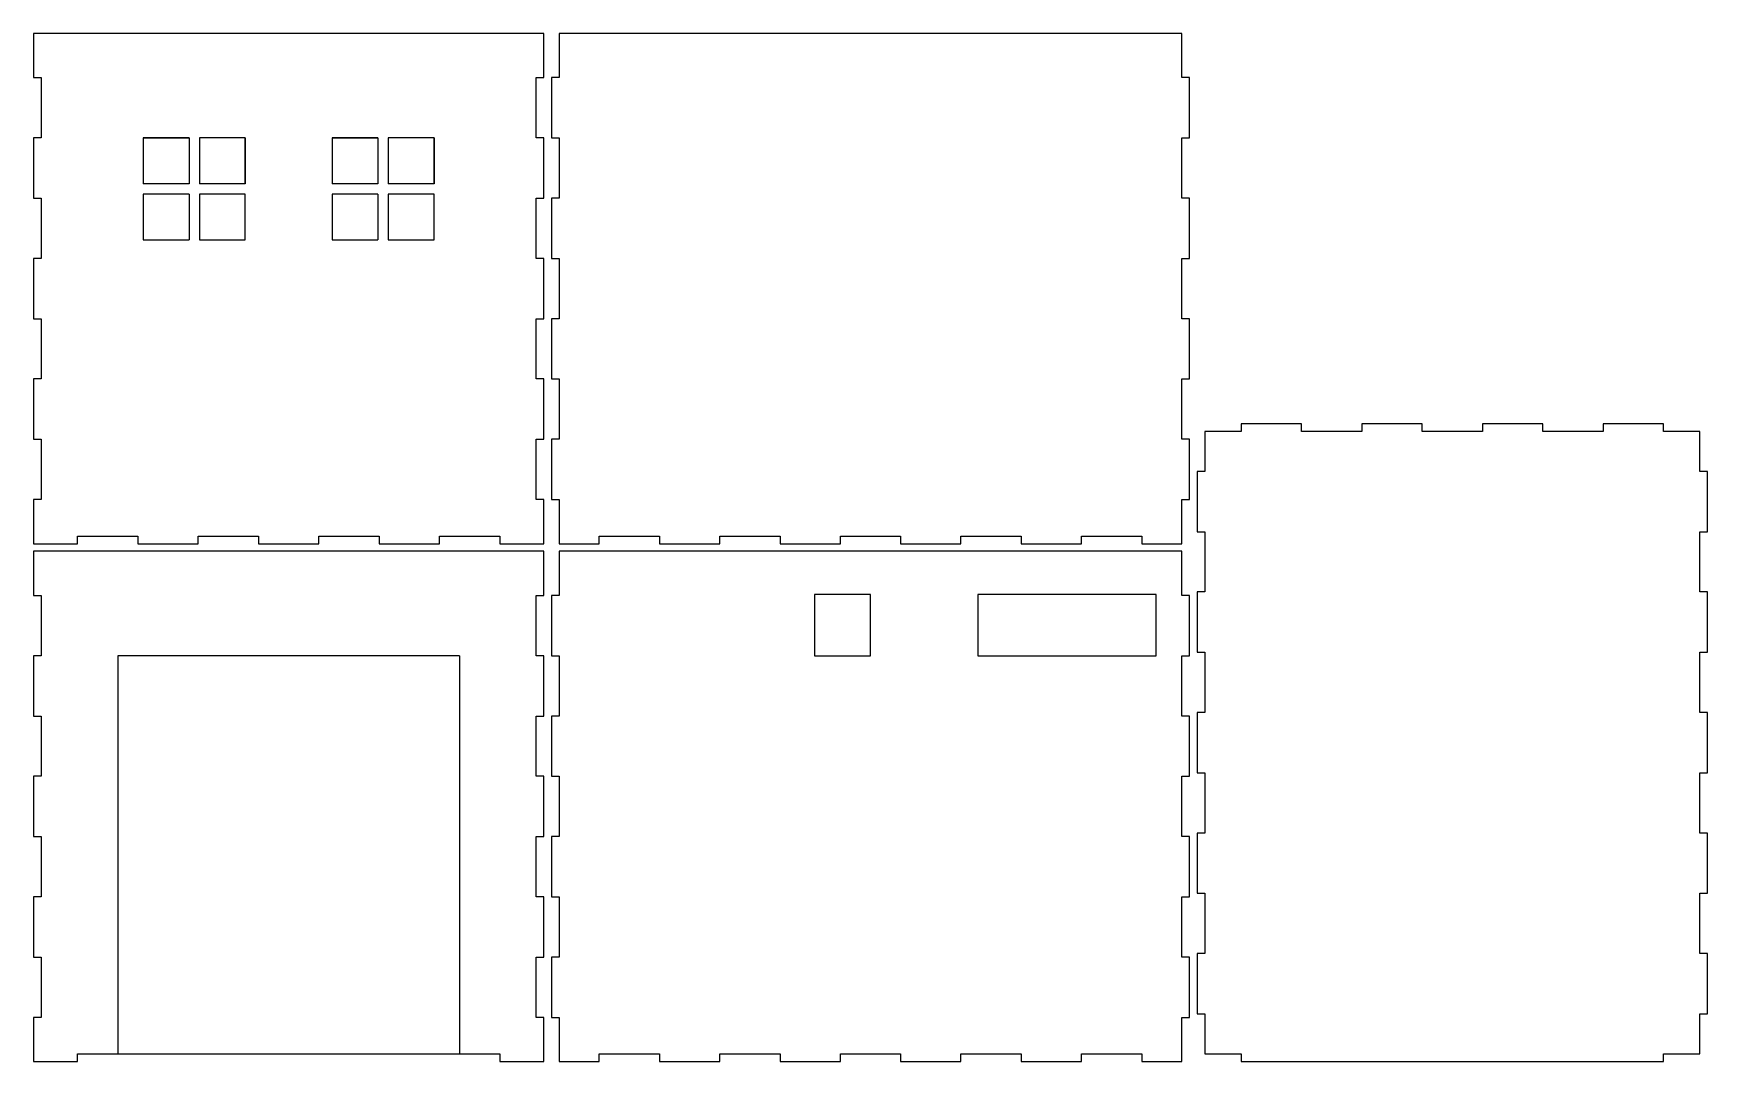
# Model space of a CAD drawing. Header units: millimetres. Extents: x 0 to 656, y 3 to 406.
import ezdxf

# ---------------------------------------------------------------- set-up
doc = ezdxf.new("R2010")
doc.units = ezdxf.units.MM
doc.header["$MEASUREMENT"] = 0
doc.layers.get('0').update_dxf_attribs({"linetype": 'CONTINUOUS'})
for name, color, linetype in [('back_outsideCutPath', 7, 'CONTINUOUS'), ('bottom_outsideCutPath', 7, 'CONTINUOUS'), ('front_outsideCutPath', 7, 'CONTINUOUS'), ('left_outsideCutPath', 7, 'CONTINUOUS'), ('right_outsideCutPath', 7, 'CONTINUOUS')]:
    doc.layers.add(name, color=color, linetype=linetype)

msp = doc.modelspace()

# ---------------------------------------------------------------- linework, layer by layer
at = {"linetype": 'Continuous'}
for p, q in [((43, 365.06), (43, 347.06)), ((43, 365.06), (61, 365.06)), ((61, 365.06), (43, 365.06)), ((61, 365.06), (61, 347.06)), ((83, 365.06), (65, 365.06)), ((83, 365.06), (65, 365.06)), ((65, 365.06), (65, 347.06)), ((83, 365.06), (83, 347.06)), ((83, 347.06), (83, 365.06)), ((117, 365.06), (117, 347.06)), ((135, 365.06), (117, 365.06)), ((117, 365.06), (135, 365.06)), ((135, 365.06), (135, 347.06)), ((157, 365.06), (139, 365.06)), ((157, 365.06), (139, 365.06)), ((139, 365.06), (139, 347.06)), ((157, 347.06), (157, 365.06)), ((157, 365.06), (157, 347.06)), ((61, 347.06), (43, 347.06)), ((43, 343.06), (43, 325.06)), ((61, 343.06), (43, 343.06)), ((61, 343.06), (61, 325.06)), ((83, 347.06), (65, 347.06)), ((83, 343.06), (65, 343.06)), ((65, 343.06), (65, 325.06)), ((83, 325.06), (83, 343.06)), ((83, 325.06), (83, 343.06)), ((135, 347.06), (117, 347.06)), ((117, 343.06), (117, 325.06)), ((135, 343.06), (117, 343.06)), ((135, 343.06), (135, 325.06)), ((157, 347.06), (139, 347.06)), ((139, 343.06), (139, 325.06)), ((157, 343.06), (139, 343.06)), ((157, 325.06), (157, 343.06)), ((157, 325.06), (157, 343.06)), ((43, 325.06), (61, 325.06)), ((65, 325.06), (83, 325.06)), ((117, 325.06), (135, 325.06)), ((139, 325.06), (157, 325.06)), ((328, 186.06), (306, 186.06)), ((306, 186.06), (306, 162.06)), ((328, 162.06), (328, 186.06)), ((440, 186.06), (370, 186.06)), ((370, 186.06), (370, 162.06)), ((440, 162.06), (440, 186.06)), ((33, 162.06), (33, 6)), ((167, 162.06), (33, 162.06)), ((167, 162.06), (167, 130.26)), ((306, 162.06), (328, 162.06)), ((370, 162.06), (405, 162.06)), ((405, 162.06), (440, 162.06)), ((167, 130.26), (167, 6)), ((40.94, 6), (159.06, 6)), ((496.94, 3), (615.06, 3))]:
    msp.add_line(p, q, dxfattribs=at)
at = {"layer": 'back_outsideCutPath'}
for p, q in [((0, 406), (0, 388.69)), ((200, 406), (0, 406)), ((200, 388.69), (200, 406)), ((0, 388.69), (3, 388.69)), ((3, 388.69), (3, 365.06)), ((197, 365.06), (197, 388.69)), ((197, 388.69), (200, 388.69)), ((3, 365.06), (0, 365.06)), ((0, 365.06), (0, 341.44)), ((200, 365.06), (197, 365.06)), ((200, 341.44), (200, 365.06)), ((0, 341.44), (3, 341.44)), ((3, 341.44), (3, 317.81)), ((197, 317.81), (197, 341.44)), ((197, 341.44), (200, 341.44)), ((3, 317.81), (0, 317.81)), ((0, 317.81), (0, 294.19)), ((200, 317.81), (197, 317.81)), ((200, 294.19), (200, 317.81)), ((0, 294.19), (3, 294.19)), ((3, 294.19), (3, 270.56)), ((197, 270.56), (197, 294.19)), ((197, 294.19), (200, 294.19)), ((3, 270.56), (0, 270.56)), ((0, 270.56), (0, 246.94)), ((200, 270.56), (197, 270.56)), ((200, 246.94), (200, 270.56)), ((0, 246.94), (3, 246.94)), ((3, 246.94), (3, 223.31)), ((197, 223.31), (197, 246.94)), ((197, 246.94), (200, 246.94)), ((3, 223.31), (0, 223.31)), ((0, 223.31), (0, 206)), ((200, 223.31), (197, 223.31)), ((200, 206), (200, 223.31)), ((0, 206), (17.31, 206)), ((17.31, 206), (17.31, 209)), ((17.31, 209), (40.94, 209)), ((40.94, 209), (40.94, 206)), ((40.94, 206), (64.56, 206)), ((64.56, 206), (64.56, 209)), ((64.56, 209), (88.19, 209)), ((88.19, 209), (88.19, 206)), ((88.19, 206), (111.81, 206)), ((111.81, 206), (111.81, 209)), ((111.81, 209), (135.44, 209)), ((135.44, 209), (135.44, 206)), ((135.44, 206), (159.06, 206)), ((159.06, 206), (159.06, 209)), ((159.06, 209), (182.69, 209)), ((182.69, 209), (182.69, 206)), ((182.69, 206), (200, 206))]:
    msp.add_line(p, q, dxfattribs=at)
at = {"layer": 'bottom_outsideCutPath'}
for p, q in [((459, 250), (459, 234.31)), ((473.31, 250), (459, 250)), ((496.94, 253), (473.31, 253)), ((473.31, 253), (473.31, 250)), ((496.94, 250), (496.94, 253)), ((520.56, 250), (496.94, 250)), ((544.19, 253), (520.56, 253)), ((520.56, 253), (520.56, 250)), ((544.19, 250), (544.19, 253)), ((567.81, 250), (544.19, 250)), ((591.44, 253), (567.81, 253)), ((567.81, 253), (567.81, 250)), ((591.44, 250), (591.44, 253)), ((615.06, 250), (591.44, 250)), ((638.69, 253), (615.06, 253)), ((615.06, 253), (615.06, 250)), ((638.69, 250), (638.69, 253)), ((653, 250), (638.69, 250)), ((653, 234.31), (653, 250)), ((459, 234.31), (456, 234.31)), ((456, 234.31), (456, 210.69)), ((656, 234.31), (653, 234.31)), ((656, 210.69), (656, 234.31)), ((456, 210.69), (459, 210.69)), ((459, 210.69), (459, 187.06)), ((653, 187.06), (653, 210.69)), ((653, 210.69), (656, 210.69)), ((459, 187.06), (456, 187.06)), ((456, 187.06), (456, 163.44)), ((656, 187.06), (653, 187.06)), ((656, 163.44), (656, 187.06)), ((456, 163.44), (459, 163.44)), ((459, 163.44), (459, 139.81)), ((653, 139.81), (653, 163.44)), ((653, 163.44), (656, 163.44)), ((459, 139.81), (456, 139.81)), ((456, 139.81), (456, 116.19)), ((656, 139.81), (653, 139.81)), ((656, 116.19), (656, 139.81)), ((456, 116.19), (459, 116.19)), ((459, 116.19), (459, 92.56)), ((653, 92.56), (653, 116.19)), ((653, 116.19), (656, 116.19)), ((459, 92.56), (456, 92.56)), ((456, 92.56), (456, 68.94)), ((656, 92.56), (653, 92.56)), ((656, 68.94), (656, 92.56)), ((456, 68.94), (459, 68.94)), ((459, 68.94), (459, 45.31)), ((653, 45.31), (653, 68.94)), ((653, 68.94), (656, 68.94)), ((459, 45.31), (456, 45.31)), ((456, 45.31), (456, 21.69)), ((656, 45.31), (653, 45.31)), ((656, 21.69), (656, 45.31)), ((456, 21.69), (459, 21.69)), ((459, 21.69), (459, 6)), ((653, 6), (653, 21.69)), ((653, 21.69), (656, 21.69)), ((459, 6), (473.31, 6)), ((473.31, 6), (473.31, 3)), ((473.31, 3), (496.94, 3)), ((520.56, 3), (544.19, 3)), ((567.81, 3), (591.44, 3)), ((615.06, 3), (638.69, 3)), ((638.69, 3), (638.69, 6)), ((638.69, 6), (653, 6))]:
    msp.add_line(p, q, dxfattribs=at)
at = {"layer": 'front_outsideCutPath'}
for p, q in [((0, 203), (0, 185.69)), ((200, 203), (0, 203)), ((200, 185.69), (200, 203)), ((0, 185.69), (3, 185.69)), ((3, 185.69), (3, 162.06)), ((197, 162.06), (197, 185.69)), ((197, 185.69), (200, 185.69)), ((3, 162.06), (0, 162.06)), ((0, 162.06), (0, 138.44)), ((200, 162.06), (197, 162.06)), ((200, 138.44), (200, 162.06)), ((0, 138.44), (3, 138.44)), ((3, 138.44), (3, 114.81)), ((197, 114.81), (197, 138.44)), ((197, 138.44), (200, 138.44)), ((3, 114.81), (0, 114.81)), ((0, 114.81), (0, 91.19)), ((200, 114.81), (197, 114.81)), ((200, 91.19), (200, 114.81)), ((0, 91.19), (3, 91.19)), ((3, 91.19), (3, 67.56)), ((197, 67.56), (197, 91.19)), ((197, 91.19), (200, 91.19)), ((3, 67.56), (0, 67.56)), ((0, 67.56), (0, 43.94)), ((200, 67.56), (197, 67.56)), ((200, 43.94), (200, 67.56)), ((0, 43.94), (3, 43.94)), ((3, 43.94), (3, 20.31)), ((197, 20.31), (197, 43.94)), ((197, 43.94), (200, 43.94)), ((3, 20.31), (0, 20.31)), ((0, 20.31), (0, 3)), ((200, 20.31), (197, 20.31)), ((200, 3), (200, 20.31)), ((0, 3), (17.31, 3)), ((17.31, 3), (17.31, 6)), ((17.31, 6), (40.94, 6)), ((64.56, 6), (88.19, 6)), ((111.81, 6), (135.44, 6)), ((159.06, 6), (182.69, 6)), ((182.69, 6), (182.69, 3)), ((182.69, 3), (200, 3))]:
    msp.add_line(p, q, dxfattribs=at)
at = {"layer": 'left_outsideCutPath'}
for p, q in [((206, 203), (206, 185.69)), ((450, 203), (206, 203)), ((450, 185.69), (450, 203)), ((206, 185.69), (203, 185.69)), ((203, 185.69), (203, 162.06)), ((453, 185.69), (450, 185.69)), ((453, 162.06), (453, 185.69)), ((203, 162.06), (206, 162.06)), ((206, 162.06), (206, 138.44)), ((450, 138.44), (450, 162.06)), ((450, 162.06), (453, 162.06)), ((206, 138.44), (203, 138.44)), ((203, 138.44), (203, 114.81)), ((453, 138.44), (450, 138.44)), ((453, 114.81), (453, 138.44)), ((203, 114.81), (206, 114.81)), ((206, 114.81), (206, 91.19)), ((450, 91.19), (450, 114.81)), ((450, 114.81), (453, 114.81)), ((206, 91.19), (203, 91.19)), ((203, 91.19), (203, 67.56)), ((453, 91.19), (450, 91.19)), ((453, 67.56), (453, 91.19)), ((203, 67.56), (206, 67.56)), ((206, 67.56), (206, 43.94)), ((450, 43.94), (450, 67.56)), ((450, 67.56), (453, 67.56)), ((206, 43.94), (203, 43.94)), ((203, 43.94), (203, 20.31)), ((453, 43.94), (450, 43.94)), ((453, 20.31), (453, 43.94)), ((203, 20.31), (206, 20.31)), ((206, 20.31), (206, 3)), ((450, 3), (450, 20.31)), ((450, 20.31), (453, 20.31)), ((206, 3), (221.69, 3)), ((221.69, 3), (221.69, 6)), ((221.69, 6), (245.31, 6)), ((245.31, 6), (245.31, 3)), ((245.31, 3), (268.94, 3)), ((268.94, 3), (268.94, 6)), ((268.94, 6), (292.56, 6)), ((292.56, 6), (292.56, 3)), ((292.56, 3), (316.19, 3)), ((316.19, 3), (316.19, 6)), ((316.19, 6), (339.81, 6)), ((339.81, 6), (339.81, 3)), ((339.81, 3), (363.44, 3)), ((363.44, 3), (363.44, 6)), ((363.44, 6), (387.06, 6)), ((387.06, 6), (387.06, 3)), ((387.06, 3), (410.69, 3)), ((410.69, 3), (410.69, 6)), ((410.69, 6), (434.31, 6)), ((434.31, 6), (434.31, 3)), ((434.31, 3), (450, 3))]:
    msp.add_line(p, q, dxfattribs=at)
at = {"layer": 'right_outsideCutPath'}
for p, q in [((206, 406), (206, 388.69)), ((450, 406), (206, 406)), ((450, 388.69), (450, 406)), ((206, 388.69), (203, 388.69)), ((203, 388.69), (203, 365.06)), ((453, 388.69), (450, 388.69)), ((453, 365.06), (453, 388.69)), ((203, 365.06), (206, 365.06)), ((206, 365.06), (206, 341.44)), ((450, 341.44), (450, 365.06)), ((450, 365.06), (453, 365.06)), ((206, 341.44), (203, 341.44)), ((203, 341.44), (203, 317.81)), ((453, 341.44), (450, 341.44)), ((453, 317.81), (453, 341.44)), ((203, 317.81), (206, 317.81)), ((206, 317.81), (206, 294.19)), ((450, 294.19), (450, 317.81)), ((450, 317.81), (453, 317.81)), ((206, 294.19), (203, 294.19)), ((203, 294.19), (203, 270.56)), ((453, 294.19), (450, 294.19)), ((453, 270.56), (453, 294.19)), ((203, 270.56), (206, 270.56)), ((206, 270.56), (206, 246.94)), ((450, 246.94), (450, 270.56)), ((450, 270.56), (453, 270.56)), ((206, 246.94), (203, 246.94)), ((203, 246.94), (203, 223.31)), ((453, 246.94), (450, 246.94)), ((453, 223.31), (453, 246.94)), ((203, 223.31), (206, 223.31)), ((206, 223.31), (206, 206)), ((450, 206), (450, 223.31)), ((450, 223.31), (453, 223.31)), ((206, 206), (221.69, 206)), ((221.69, 206), (221.69, 209)), ((221.69, 209), (245.31, 209)), ((245.31, 209), (245.31, 206)), ((245.31, 206), (268.94, 206)), ((268.94, 206), (268.94, 209)), ((268.94, 209), (292.56, 209)), ((292.56, 209), (292.56, 206)), ((292.56, 206), (316.19, 206)), ((316.19, 206), (316.19, 209)), ((316.19, 209), (339.81, 209)), ((339.81, 209), (339.81, 206)), ((339.81, 206), (363.44, 206)), ((363.44, 206), (363.44, 209)), ((363.44, 209), (387.06, 209)), ((387.06, 209), (387.06, 206)), ((387.06, 206), (410.69, 206)), ((410.69, 206), (410.69, 209)), ((410.69, 209), (434.31, 209)), ((434.31, 209), (434.31, 206)), ((434.31, 206), (450, 206))]:
    msp.add_line(p, q, dxfattribs=at)

doc.saveas('drawing.dxf')
